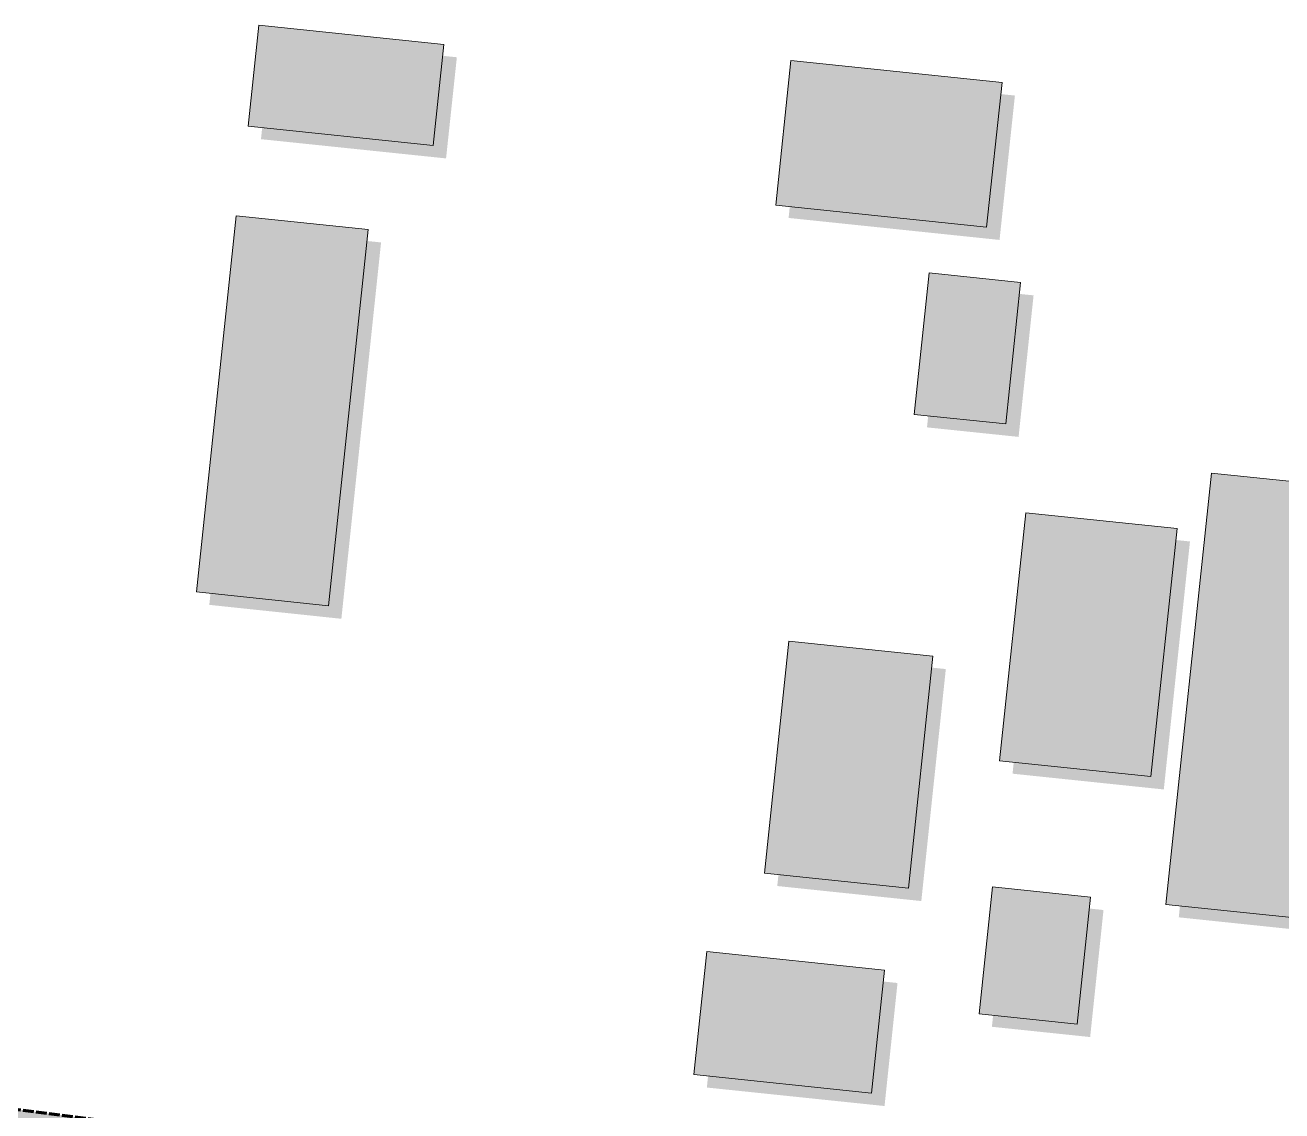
# Model space of a CAD drawing. Header units: metres. Extents: x 305859 to 307221, y 9155922 to 9156786.
# Drawn here: x 306338 to 306411, y 9156549.6 to 9156612.6 of the extents above; entities that cross this region are included whole.
import ezdxf

# ---------------------------------------------------------------- set-up
doc = ezdxf.new("R2010")
doc.units = ezdxf.units.M
doc.linetypes.add('DASHED2', pattern=[0.762, 0.635, -0.127])
for name, color, linetype, lineweight, true_color in [('B-BAYANGAN', 7, 'Continuous', 0, 0x76786c), ('B-DELINEASI', 7, 'DASHED2', 70, 0xc800c8), ('K-BANGUNAN_LUAR_TAPAK', 7, 'Continuous', 9, 0xdedede)]:
    doc.layers.add(name, color=color, linetype=linetype, lineweight=lineweight, true_color=true_color)
doc.layers.add('G-PERKERASAN', color=7, linetype='Continuous')

msp = doc.modelspace()

# ---------------------------------------------------------------- hatches: boundary and pattern name
at = {"layer": 'B-BAYANGAN', "true_color": 0x76786c}
h = msp.add_hatch(color=8, dxfattribs=at)
h.dxf.hatch_style = 1
h.paths.add_polyline_path([(306352.307, 9156611.891), (306363.07, 9156610.774), (306362.443, 9156604.898), (306351.691, 9156606.016), (306352.307, 9156611.891)])
h = msp.add_hatch(color=8, dxfattribs=at)
h.dxf.hatch_style = 1
h.paths.add_polyline_path([(306383.224, 9156609.827), (306395.489, 9156608.55), (306394.596, 9156600.162), (306382.342, 9156601.44), (306383.224, 9156609.827)])
h = msp.add_hatch(color=8, dxfattribs=at)
h.dxf.hatch_style = 1
h.paths.add_polyline_path([(306351.005, 9156600.815), (306358.667, 9156600.016), (306356.361, 9156578.152), (306348.689, 9156578.961), (306351.005, 9156600.815)])
h = msp.add_hatch(color=8, dxfattribs=at)
h.dxf.hatch_style = 1
h.paths.add_polyline_path([(306391.252, 9156597.494), (306396.573, 9156596.941), (306395.702, 9156588.72), (306390.381, 9156589.273), (306391.252, 9156597.494)])
h = msp.add_hatch(color=8, dxfattribs=at)
h.dxf.hatch_style = 1
h.paths.add_polyline_path([(306407.653, 9156585.87), (306414.973, 9156585.104), (306412.327, 9156560.042), (306405.008, 9156560.808), (306407.653, 9156585.87)])
h = msp.add_hatch(color=8, dxfattribs=at)
h.dxf.hatch_style = 1
h.paths.add_polyline_path([(306396.871, 9156583.559), (306405.658, 9156582.644), (306404.139, 9156568.237), (306395.351, 9156569.153), (306396.871, 9156583.559)])
h = msp.add_hatch(color=8, dxfattribs=at)
h.dxf.hatch_style = 1
h.paths.add_polyline_path([(306383.107, 9156576.104), (306391.475, 9156575.231), (306390.051, 9156561.754), (306381.683, 9156562.627), (306383.107, 9156576.104)])
h = msp.add_hatch(color=8, dxfattribs=at)
h.dxf.hatch_style = 1
h.paths.add_polyline_path([(306394.928, 9156561.829), (306400.636, 9156561.233), (306399.86, 9156553.853), (306394.153, 9156554.449), (306394.928, 9156561.829)])
h = msp.add_hatch(color=8, dxfattribs=at)
h.dxf.hatch_style = 1
h.paths.add_polyline_path([(306378.347, 9156558.068), (306388.669, 9156556.993), (306387.915, 9156549.845), (306377.593, 9156550.92), (306378.347, 9156558.068)])
at = {"layer": 'G-PERKERASAN', "true_color": 0xe0ded9}
h = msp.add_hatch(color=254, dxfattribs=at)
h.dxf.hatch_style = 1
h.paths.add_polyline_path([(306214.818, 9156364.842), (306222.697, 9156364.48), (306235.721, 9156363.881), (306237.278, 9156384.641), (306252.329, 9156383.603), (306255.703, 9156410.591), (306262.529, 9156410.022), (306265.045, 9156409.812), (306263.228, 9156389.572), (306278.279, 9156387.236), (306277.389, 9156377.004), (306277.241, 9156375.299), (306288.399, 9156374.261), (306289.59, 9156385.71), (306291.773, 9156406.698), (306306.045, 9156404.882), (306304.229, 9156386.717), (306333.608, 9156380.915), (306333.662, 9156381.234), (306337.441, 9156403.768), (306347.566, 9156464.144), (306314.273, 9156469.955), (306297.277, 9156471.802), (306305.21, 9156522.666), (306276.314, 9156526.951), (306271.414, 9156483.995), (306214.818, 9156490.283), (306214.818, 9156562.714), (306291.75, 9156555.548), (306369.455, 9156545.532), (306448.831, 9156532.371), (306448.831, 9156196.713), (306445.179, 9156193.233), (306439.076, 9156185.097), (306447.728, 9156157.385), (306448.826, 9156141.618), (306393.989, 9156155.199), (306332.726, 9156171.593), (306288.72, 9156190.576), (306246.009, 9156220.776), (306216.24, 9156242.779), (306214.818, 9156244.067), (306214.818, 9156364.842)])
at = {"layer": 'K-BANGUNAN_LUAR_TAPAK', "true_color": 0xececea}
h = msp.add_hatch(color=7, dxfattribs=at)
h.dxf.hatch_style = 1
h.paths.add_polyline_path([(306351.557, 9156612.641), (306362.32, 9156611.524), (306361.693, 9156605.648), (306350.941, 9156606.766), (306351.557, 9156612.641)])
h = msp.add_hatch(color=7, dxfattribs=at)
h.dxf.hatch_style = 1
h.paths.add_polyline_path([(306382.474, 9156610.577), (306394.739, 9156609.3), (306393.846, 9156600.912), (306381.592, 9156602.19), (306382.474, 9156610.577)])
h = msp.add_hatch(color=7, dxfattribs=at)
h.dxf.hatch_style = 1
h.paths.add_polyline_path([(306350.255, 9156601.565), (306357.917, 9156600.766), (306355.611, 9156578.902), (306347.939, 9156579.711), (306350.255, 9156601.565)])
h = msp.add_hatch(color=7, dxfattribs=at)
h.dxf.hatch_style = 1
h.paths.add_polyline_path([(306390.502, 9156598.244), (306395.823, 9156597.691), (306394.952, 9156589.47), (306389.631, 9156590.023), (306390.502, 9156598.244)])
h = msp.add_hatch(color=7, dxfattribs=at)
h.dxf.hatch_style = 1
h.paths.add_polyline_path([(306406.903, 9156586.62), (306414.223, 9156585.854), (306411.577, 9156560.792), (306404.258, 9156561.558), (306406.903, 9156586.62)])
h = msp.add_hatch(color=7, dxfattribs=at)
h.dxf.hatch_style = 1
h.paths.add_polyline_path([(306396.121, 9156584.309), (306404.908, 9156583.394), (306403.389, 9156568.987), (306394.601, 9156569.903), (306396.121, 9156584.309)])
h = msp.add_hatch(color=7, dxfattribs=at)
h.dxf.hatch_style = 1
h.paths.add_polyline_path([(306382.357, 9156576.854), (306390.725, 9156575.981), (306389.301, 9156562.504), (306380.933, 9156563.377), (306382.357, 9156576.854)])
h = msp.add_hatch(color=7, dxfattribs=at)
h.dxf.hatch_style = 1
h.paths.add_polyline_path([(306394.178, 9156562.579), (306399.886, 9156561.983), (306399.11, 9156554.603), (306393.403, 9156555.199), (306394.178, 9156562.579)])
h = msp.add_hatch(color=7, dxfattribs=at)
h.dxf.hatch_style = 1
h.paths.add_polyline_path([(306377.597, 9156558.818), (306387.919, 9156557.743), (306387.165, 9156550.595), (306376.843, 9156551.67), (306377.597, 9156558.818)])

# ---------------------------------------------------------------- linework, layer by layer
at = {"layer": 'B-DELINEASI'}
msp.add_lwpolyline([(306423.331, 9156121.005), (306333.538, 9156153.468), (306256.179, 9156192.148), (306187.799, 9156246.714), (306141.521, 9156298.517), (306095.934, 9156355.156), (306061.399, 9156428.371), (306035.152, 9156500.205), (306008.214, 9156577.564), (306008.214, 9156577.564), (306165.696, 9156567.29), (306291.75, 9156555.548), (306369.455, 9156545.532), (306504.834, 9156523.084)], dxfattribs=at)
at = {"layer": 'K-BANGUNAN_LUAR_TAPAK', "color": 253, "lineweight": 9, "true_color": 0xb0b0ae}
for points in [[(306351.557, 9156612.641), (306362.32, 9156611.524), (306361.693, 9156605.648), (306350.941, 9156606.766), (306351.557, 9156612.641)], [(306382.474, 9156610.577), (306394.739, 9156609.3), (306393.846, 9156600.912), (306381.592, 9156602.19), (306382.474, 9156610.577)], [(306350.255, 9156601.565), (306357.917, 9156600.766), (306355.611, 9156578.902), (306347.939, 9156579.711), (306350.255, 9156601.565)], [(306390.502, 9156598.244), (306395.823, 9156597.691), (306394.952, 9156589.47), (306389.631, 9156590.023), (306390.502, 9156598.244)], [(306406.903, 9156586.62), (306414.223, 9156585.854), (306411.577, 9156560.792), (306404.258, 9156561.558), (306406.903, 9156586.62)], [(306396.121, 9156584.309), (306404.908, 9156583.394), (306403.389, 9156568.987), (306394.601, 9156569.903), (306396.121, 9156584.309)], [(306382.357, 9156576.854), (306390.725, 9156575.981), (306389.301, 9156562.504), (306380.933, 9156563.377), (306382.357, 9156576.854)], [(306394.178, 9156562.579), (306399.886, 9156561.983), (306399.11, 9156554.603), (306393.403, 9156555.199), (306394.178, 9156562.579)], [(306377.597, 9156558.818), (306387.919, 9156557.743), (306387.165, 9156550.595), (306376.843, 9156551.67), (306377.597, 9156558.818)]]:
    msp.add_lwpolyline(points, close=True, dxfattribs=at)

doc.saveas('drawing.dxf')
